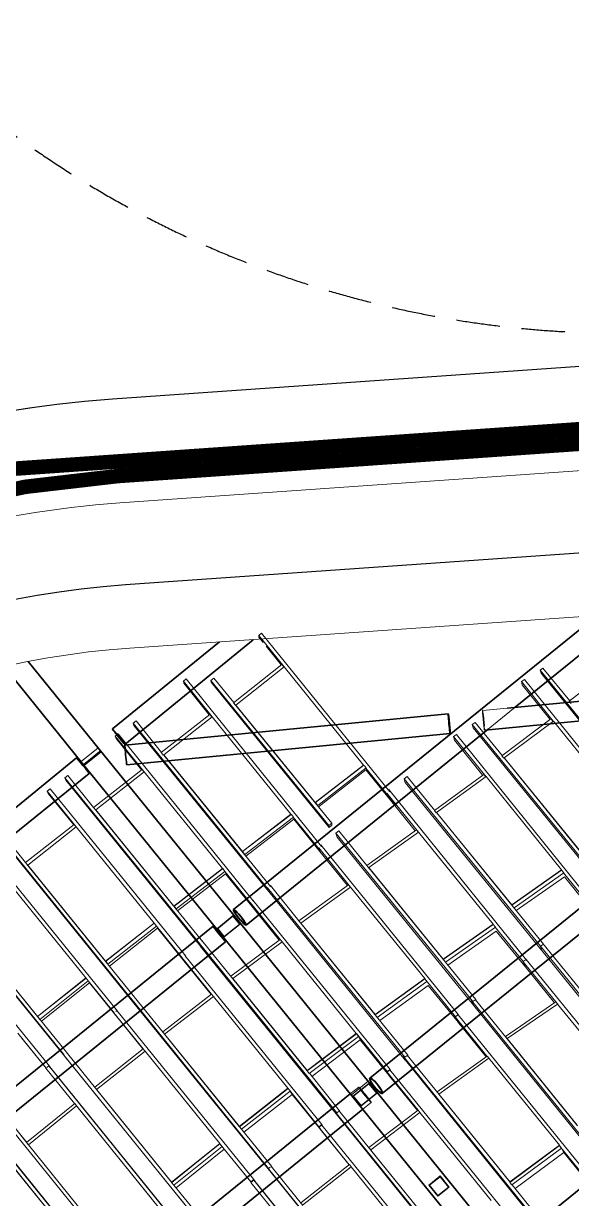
# Model space of a CAD drawing. Header units: millimetres. Extents: x 834681283 to 835686922, y 817551134 to 819407044.
# Drawn here: x 835543491 to 835551021, y 818179809 to 818195962 of the extents above; entities that cross this region are included whole.
import ezdxf
from ezdxf.xclip import XClip

# ---------------------------------------------------------------- set-up
doc = ezdxf.new("R2010")
doc.units = ezdxf.units.MM
doc.header["$LTSCALE"] = 1200
doc.header["$MEASUREMENT"] = 0
doc.header["$XCLIPFRAME"] = 0
for name, pattern in [('P01-MAAN-P-EVA$0$DGN Style 4', [76.563414, 38.257796, -19.128898, 0.047822, -19.128898]), ('P01-MAAN-P-EVA$0$HIDDENX2', [0.75, 0.5, -0.25]), ('P01-MAGP-EVA-GREENERY$0$DOT', [0.25, 0, -0.25]), ('P01-MAGP-EVA-GREENERY$0$HIDDEN', [0.375, 0.25, -0.125]), ('P01-MAGP-EVA-GREENERY$0$HIDDENX2', [0.75, 0.5, -0.25]), ('P01-MAGP-P-RF$0$P01-MBDR-P-B1$0$FDA(cad v 2007)$0$HIDDENX2', [0.75, 0.5, -0.25]), ('P01-MAGP-P-RF$0$P01_MS_01_N1-FloorPlan-PART2OFUPPERROOFSETTINGOUT$0$BH DASHED2', [3, 2, -1]), ('P01-MAGP-P-RF$0$P01_MS_01_N1-FloorPlan-PART2OFUPPERROOFSETTINGOUT$0$BH DASHED3', [2, 1, -1]), ('P01-MAGP-P-RF$0$PHANTOM', [2.5, 1.25, -0.25, 0.25, -0.25, 0.25, -0.25])]:
    doc.linetypes.add(name, pattern=pattern)
doc.layers.get('Defpoints').update_dxf_attribs({"color": 15})
for name, color, linetype, lineweight in [('P01-MAAN-P-EVA$0$AR-DIM_AR_', 4, 'Continuous', 25), ('P01-MAAN-P-EVA$0$AR-SIMS_BL_', 1, 'P01-MAAN-P-EVA$0$DGN Style 4', 140), ('P01-MAGP-EVA-GREENERY$0$DR-FLD', 8, 'Continuous', 25), ('P01-MAGP-P-RF$0$AR-PLANT_AR_BS_MI_', 4, 'Continuous', 25), ('P01-MAGP-P-RF$0$AR-ROOF_AR_BS_MI_', 3, 'Continuous', 18), ('P01-MAGP-P-RF$0$MMH053__', 253, 'P01-MAGP-P-RF$0$PHANTOM', 40), ('P01-MAGP-P-RF$0$P01_MS_01_N1-FloorPlan-PART2OFUPPERROOFSETTINGOUT$0$S-BEAM', 253, 'Continuous', 35), ('P01-MAGP-P-RF$0$P01_MS_01_N1-FloorPlan-PART2OFUPPERROOFSETTINGOUT$0$S-BEAM-HIDN', 253, 'P01-MAGP-P-RF$0$P01_MS_01_N1-FloorPlan-PART2OFUPPERROOFSETTINGOUT$0$BH DASHED2', 18), ('P01-MAGP-P-RF$0$P01_MS_01_N1-FloorPlan-PART2OFUPPERROOFSETTINGOUT$0$S-COLS-HIDN', 253, 'P01-MAGP-P-RF$0$P01_MS_01_N1-FloorPlan-PART2OFUPPERROOFSETTINGOUT$0$BH DASHED3', 18), ('P01-MAGP-P-RF$0$ROOF MESH HALF TONE$0$A-GLAZ', 253, 'Continuous', 9)]:
    doc.layers.add(name, color=color, linetype=linetype, lineweight=lineweight)
for name, color, linetype in [('P01-MAAN-P-EVA$0$HATCH', 9, 'Continuous'), ('P01-MAGP-EVA-GREENERY$0$AR-FS-AR-EVA', 8, 'Continuous'), ('P01-MAGP-EVA-GREENERY$0$SURFACE CHANNEL', 8, 'Continuous')]:
    doc.layers.add(name, color=color, linetype=linetype)

# ---------------------------------------------------------------- blocks, each defined once
blk = doc.blocks.new('P01-MAAN-P-EVA')
at = {"layer": 'P01-MAAN-P-EVA$0$HATCH', "ltscale": 0.1}
h = blk.add_hatch(dxfattribs=at)
h.set_pattern_fill('_USER', color=240, scale=1000, angle=45, pattern_type=0)
h.set_pattern_definition([(45, (305980.4, 20741.3), (-707.1067812, 707.1067812), [])])
edge = h.paths.add_edge_path()
edge.add_arc((835502969.3, 818186018.3), 4500, 18.1416, 95.30201, ccw=False)
edge.add_line((835507245.6, 818187419.4), (835513826.1, 818167335.8))
edge.add_line((835513826.1, 818167335.8), (835519853.5, 818081117.4))
edge.add_line((835519853.5, 818081117.4), (835555459.1, 818083606.6))
edge.add_line((835555459.1, 818083606.6), (835554354.4, 818076435.4))
edge.add_line((835554354.4, 818076435.4), (835558875.4, 818029487.4))
edge.add_line((835558875.4, 818029487.4), (835556388.4, 818026956.4))
edge.add_line((835556388.4, 818026956.4), (835549241.4, 818025790.4))
edge.add_line((835549241.4, 818025790.4), (835542188.5, 818025211.5))
edge.add_line((835542188.5, 818025211.5), (835547193.3, 818041026.5))
edge.add_line((835547193.3, 818041026.5), (835547200.6, 818060157.3))
edge.add_line((835547200.6, 818060157.3), (835535036.1, 818059317.4))
edge.add_line((835535036.1, 818059317.4), (835534275.3, 818070335.1))
edge.add_line((835534275.3, 818070335.1), (835535439, 818078697.5))
edge.add_line((835535439, 818078697.5), (835516606.1, 818077380.9))
edge.add_line((835516606.1, 818077380.9), (835515458.7, 818093794.4))
edge.add_line((835515458.7, 818093794.4), (835500714.4, 818090319.3))
edge.add_line((835500714.4, 818090319.3), (835485194.4, 818159526.3))
edge.add_line((835485194.4, 818159526.3), (835497824.4, 818169113.3))
edge.add_line((835497824.4, 818169113.3), (835508718.9, 818171681.2))
edge.add_line((835508718.9, 818171681.2), (835502553.5, 818190499))
blk.add_line((835522348.5, 818188372.5), (835628342.9, 818195738.4))
at = {"layer": 'P01-MAAN-P-EVA$0$AR-DIM_AR_'}
blk.add_lwpolyline([(835628458.4, 818194086.4), (835544893.6, 818188244.5, 0.4142136), (835533416.4, 818175041.9), (835537701.9, 818113741.5)], format="xyb", dxfattribs=at)
at = {"layer": 'P01-MAAN-P-EVA$0$AR-SIMS_BL_', "linetype": 'P01-MAAN-P-EVA$0$HIDDENX2'}
blk.add_lwpolyline([(835628339.8, 818195782.3, 200, 200, 0), (835627293.7, 818210745.8, 200, 200, 0), (835512324.3, 818202708.3, 200, 200, 0), (835518637, 818112408.8, 200, 200, 0), (835527615.1, 818113036.4, 200, 200, 0), (835522348.5, 818188372.5, 200, 200, 0), (835628339.8, 818195782.3, 0, 0, 0)], format="xyseb", close=True, dxfattribs=at)
at = {"layer": 'P01-MAAN-P-EVA$0$AR-SIMS_BL_', "linetype": 'P01-MAAN-P-EVA$0$HIDDENX2', "const_width": 200}
blk.add_lwpolyline([(835628353.8, 818195582.8), (835544789, 818189740.8, 0.4142136), (835531920, 818174937.3), (835536205.5, 818113636.9)], format="xyb", dxfattribs=at)
blk = doc.blocks.new('12027_SITE')
at = {"layer": 'Defpoints'}
blk.add_lwpolyline([(835304.58267, 818174.66028), (835238.73467, 818170.05694, 0.41421356), (835224.88222, 818154.12209), (835228.06927, 818108.53336, 0.41421356), (835244.00411, 818094.6809), (835289.06814, 818097.83127, 0.3152987), (835307.72761, 818112.94085), (835319.97543, 818155.65111, 0.52056715), (835304.58267, 818174.66028)], format="xyb", close=True, dxfattribs=at)
blk = doc.blocks.new('P01-MAGP-P-RF$0$ROOF MESH HALF TONE')
at = {"layer": 'P01-MAGP-P-RF$0$ROOF MESH HALF TONE$0$A-GLAZ', "lineweight": 5}
for p, q in [((18942, 74748), (18941, 74724)), ((18995, 74647), (18941, 74724)), ((18983, 74776), (18942, 74748)), ((19259, 74294), (18942, 74748)), ((20587, 72479), (18983, 74776)), ((19221, 74323), (19031, 74594)), ((19229, 74329), (18530, 73850)), ((19257, 74290), (19229, 74329)), ((17905, 74223), (17864, 74195)), ((17864, 74195), (18224, 73679)), ((17864, 74195), (17867, 74167)), ((17867, 74167), (18187, 73709)), ((17905, 74223), (19600, 71795)), ((18284, 74207), (18243, 74179)), ((18243, 74179), (18244, 74152)), ((19721, 72077), (18243, 74179)), ((18244, 74152), (19722, 72050)), ((18534, 73853), (18284, 74207)), ((18562, 73814), (19261, 74293)), ((19261, 74293), (20254, 72871)), ((22806, 74029), (22765, 74002)), ((22765, 74002), (24469, 71582)), ((22765, 74002), (22774, 73960)), ((22806, 74029), (23141, 73554)), ((23135, 73550), (23839, 74023)), ((18530, 73850), (18554, 73815)), ((22540, 73890), (22498, 73864)), ((22498, 73864), (22896, 73292)), ((22498, 73864), (22504, 73819)), ((22504, 73819), (22854, 73317)), ((22540, 73890), (24262, 71417)), ((24477, 71541), (22774, 73960)), ((17177, 73694), (17136, 73666)), ((17136, 73666), (18823, 71265)), ((17136, 73666), (17142, 73635)), ((17177, 73694), (17497, 73239)), ((17493, 73237), (18194, 73714)), ((17525, 73202), (18225, 73679)), ((18221, 73676), (18194, 73714)), ((18225, 73679), (19211, 72267)), ((18562, 73812), (18562, 73814)), ((19555, 72402), (18562, 73814)), ((19762, 72105), (18562, 73812)), ((16920, 73534), (16878, 73507)), ((16878, 73507), (17242, 72987)), ((16878, 73507), (16886, 73475)), ((16920, 73534), (18612, 71114)), ((18828, 71234), (17142, 73635)), ((23135, 73550), (23158, 73518)), ((16886, 73475), (17205, 73018)), ((21824, 73350), (21782, 73323)), ((21824, 73350), (22163, 72868)), ((17493, 73237), (17518, 73201)), ((18509, 71800), (17525, 73202)), ((17525, 73202), (17525, 73199)), ((17525, 73199), (18862, 71296)), ((21557, 73203), (21515, 73178)), ((21515, 73178), (21922, 72594)), ((21515, 73178), (21522, 73126)), ((21557, 73203), (23277, 70736)), ((21782, 73323), (23487, 70901)), ((21782, 73323), (21791, 73275)), ((23496, 70853), (21791, 73275)), ((22158, 72866), (22867, 73325)), ((22189, 72834), (22898, 73293)), ((22893, 73289), (22867, 73325)), ((22898, 73293), (23853, 71920)), ((16189, 73011), (16148, 72983)), ((16189, 73011), (16513, 72550)), ((16511, 72548), (17213, 73024)), ((17240, 72986), (17213, 73024)), ((21522, 73126), (21877, 72616)), ((16148, 72983), (17837, 70575)), ((16148, 72983), (16157, 72950)), ((17846, 70542), (16157, 72950)), ((16540, 72513), (17242, 72988)), ((17242, 72988), (18222, 71587)), ((20254, 72871), (19555, 72402)), ((20255, 72870), (19558, 72403)), ((20254, 72871), (20254, 72869)), ((20286, 72831), (20262, 72866)), ((22158, 72866), (22182, 72832)), ((15935, 72844), (15893, 72816)), ((15893, 72816), (16256, 72298)), ((15893, 72816), (15905, 72784)), ((15905, 72784), (16223, 72330)), ((15935, 72844), (17632, 70419)), ((20286, 72831), (19587, 72362)), ((19595, 72343), (20282, 72803)), ((20643, 72311), (20282, 72828)), ((20642, 72287), (20282, 72803)), ((23142, 71480), (22189, 72834)), ((22189, 72834), (22190, 72830)), ((22190, 72830), (23529, 70928)), ((16511, 72548), (16539, 72508)), ((20840, 72671), (20798, 72645)), ((20798, 72645), (22506, 70216)), ((20798, 72645), (20807, 72591)), ((22515, 70162), (20807, 72591)), ((20840, 72671), (21184, 72183)), ((21181, 72181), (21895, 72627)), ((21210, 72149), (21923, 72595)), ((21919, 72592), (21895, 72627)), ((21923, 72595), (22866, 71244)), ((17518, 71118), (16540, 72513)), ((16540, 72513), (16541, 72510)), ((16541, 72510), (16542, 72508)), ((16542, 72508), (17876, 70606)), ((19555, 72400), (19558, 72403)), ((19555, 72400), (19555, 72402)), ((19558, 72403), (19587, 72362)), ((19558, 72396), (19558, 72403)), ((20547, 72465), (20942, 71899)), ((20556, 72412), (20898, 71921)), ((20575, 72511), (20567, 72507)), ((20575, 72511), (22302, 70039)), ((15159, 72297), (16848, 69885)), ((16862, 69852), (15172, 72265)), ((15200, 72325), (15528, 71857)), ((15527, 71857), (16229, 72335)), ((15555, 71820), (16256, 72298)), ((16255, 72297), (16229, 72335)), ((16256, 72298), (17232, 70905)), ((19211, 72267), (18509, 71800)), ((18513, 71800), (19213, 72265)), ((18541, 71760), (19243, 72226)), ((19212, 72264), (19211, 72267)), ((19243, 72226), (19219, 72262)), ((19240, 72224), (19567, 71755)), ((19587, 72362), (19586, 72356)), ((20643, 72305), (20643, 72311)), ((14949, 72153), (16644, 69732)), ((19244, 72195), (18553, 71735)), ((19244, 72194), (19570, 71727)), ((19721, 72077), (19762, 72105)), ((19722, 72050), (19721, 72077)), ((19763, 72078), (19722, 72050)), ((19762, 72105), (19763, 72078)), ((21181, 72181), (21205, 72146)), ((21208, 72142), (21211, 72144)), ((22150, 70812), (21210, 72149)), ((21210, 72149), (21211, 72144)), ((21211, 72144), (22548, 70242)), ((19852, 71991), (19810, 71966)), ((19810, 71966), (21524, 69523)), ((19810, 71966), (19821, 71910)), ((21529, 69475), (19821, 71910)), ((19852, 71991), (20202, 71493)), ((20201, 71492), (20917, 71933)), ((20228, 71460), (20944, 71900)), ((20941, 71899), (20917, 71933)), ((20944, 71900), (21877, 70565)), ((15527, 71857), (15555, 71817)), ((16529, 70429), (15555, 71820)), ((15555, 71820), (15556, 71817)), ((15556, 71817), (16892, 69910)), ((15556, 71817), (15556, 71817)), ((18509, 71798), (18509, 71800)), ((18509, 71798), (18513, 71800)), ((18513, 71793), (18513, 71800)), ((18513, 71800), (18541, 71760)), ((18541, 71760), (18541, 71753)), ((19559, 71779), (19956, 71210)), ((19567, 71755), (19572, 71759)), ((19570, 71727), (19567, 71755)), ((19570, 71728), (19916, 71234)), ((19592, 71817), (19587, 71814)), ((19592, 71817), (21313, 69359)), ((14171, 71608), (15866, 69189)), ((15878, 69163), (14187, 71578)), ((15269, 71609), (16243, 70218)), ((18222, 71587), (17518, 71118)), ((17519, 71115), (18222, 71585)), ((18222, 71585), (18222, 71587)), ((18222, 71585), (18224, 71586)), ((18252, 71546), (18224, 71586)), ((13969, 71455), (15658, 69043)), ((17548, 71077), (18252, 71546)), ((18258, 71512), (17565, 71050)), ((18250, 71545), (18579, 71075)), ((18258, 71512), (18586, 71043)), ((20201, 71492), (20227, 71454)), ((21160, 70132), (20228, 71460)), ((20228, 71460), (20229, 71455)), ((20229, 71455), (21566, 69549)), ((18819, 71281), (20539, 68825)), ((18823, 71265), (18826, 71267)), ((18828, 71234), (18823, 71265)), ((18828, 71247), (18833, 71227)), ((18831, 71236), (18828, 71234)), ((18861, 71307), (18856, 71304)), ((18861, 71307), (19217, 70799)), ((19217, 70799), (19932, 71244)), ((19956, 71210), (19932, 71244)), ((22866, 71244), (22150, 70812)), ((22151, 70808), (22866, 71239)), ((22866, 71239), (22866, 71244)), ((22866, 71239), (22869, 71241)), ((22896, 71202), (22872, 71237)), ((15543, 69737), (14570, 71127)), ((14571, 71125), (15907, 69217)), ((17519, 71115), (17518, 71118)), ((17521, 71112), (17520, 71117)), ((17520, 71117), (17548, 71077)), ((17548, 71077), (17549, 71072)), ((18570, 71091), (18942, 70560)), ((18586, 71043), (18579, 71075)), ((18608, 71124), (20325, 68673)), ((20543, 68785), (18833, 71227)), ((19243, 70765), (19958, 71211)), ((19958, 71211), (20887, 69884)), ((22180, 70771), (22896, 71202)), ((22901, 71148), (22206, 70729)), ((22893, 71201), (23248, 70691)), ((22901, 71148), (23255, 70639)), ((18586, 71044), (18931, 70552)), ((17232, 70905), (16529, 70429)), ((16530, 70426), (17233, 70902)), ((16559, 70387), (17261, 70862)), ((17273, 70830), (16577, 70359)), ((17233, 70902), (17232, 70905)), ((17233, 70902), (17234, 70902)), ((17261, 70862), (17234, 70902)), ((17261, 70862), (17583, 70401)), ((17273, 70830), (17602, 70359)), ((19217, 70799), (19244, 70761)), ((19242, 70764), (19244, 70761)), ((20172, 69439), (19243, 70765)), ((19243, 70765), (19244, 70761)), ((19244, 70761), (20581, 68851)), ((22151, 70808), (22150, 70812)), ((22154, 70803), (22153, 70809)), ((22153, 70809), (22180, 70771)), ((22180, 70771), (22181, 70765)), ((17870, 70618), (18257, 70064)), ((16530, 70426), (16529, 70429)), ((16532, 70424), (16531, 70427)), ((16531, 70427), (16559, 70387)), ((17622, 70432), (19337, 67983)), ((17834, 70582), (19552, 68126)), ((17845, 70545), (17837, 70575)), ((17845, 70545), (17846, 70540)), ((17846, 70542), (17845, 70544)), ((19560, 68092), (17846, 70540)), ((18231, 70102), (18943, 70560)), ((18256, 70068), (18967, 70526)), ((18967, 70526), (18943, 70560)), ((18967, 70526), (19897, 69199)), ((21877, 70565), (21160, 70132)), ((21160, 70127), (21878, 70560)), ((21188, 70090), (21906, 70523)), ((21914, 70467), (21217, 70046)), ((21878, 70560), (21877, 70565)), ((21878, 70561), (21879, 70561)), ((21906, 70523), (21879, 70561)), ((21904, 70522), (22254, 70023)), ((21914, 70467), (22270, 69958)), ((16559, 70387), (16560, 70384)), ((17580, 70404), (17950, 69876)), ((17580, 70404), (17601, 70363)), ((17602, 70359), (17601, 70362)), ((17602, 70361), (17604, 70357)), ((17604, 70357), (17944, 69872)), ((16243, 70218), (15543, 69737)), ((15545, 69734), (16245, 70216)), ((15545, 69734), (16244, 70216)), ((15573, 69694), (16272, 70176)), ((16288, 70146), (15592, 69667)), ((16244, 70216), (16243, 70218)), ((16272, 70176), (16245, 70216)), ((16272, 70176), (16598, 69711)), ((16288, 70146), (16619, 69673)), ((18232, 70099), (18231, 70102)), ((18231, 70102), (18256, 70066)), ((21160, 70127), (21160, 70132)), ((21162, 70125), (21162, 70128)), ((21162, 70128), (21188, 70090)), ((22510, 70194), (22506, 70216)), ((22507, 70217), (22548, 70242)), ((22507, 70216), (24227, 67756)), ((22508, 70194), (22518, 70156)), ((22515, 70162), (22513, 70173)), ((24228, 67710), (22518, 70156)), ((22542, 70252), (23818, 68427)), ((19187, 68738), (18256, 70068)), ((18256, 70068), (18257, 70064)), ((18257, 70064), (19188, 68734)), ((21188, 70090), (21189, 70087)), ((22252, 70022), (22662, 69438)), ((22252, 70022), (22274, 69954)), ((22295, 70047), (22254, 70023)), ((22270, 69958), (22267, 69976)), ((22272, 69960), (22270, 69958)), ((22274, 69954), (22643, 69428)), ((22295, 70047), (24002, 67615)), ((22302, 70039), (22303, 70035)), ((16839, 69897), (18565, 67431)), ((16839, 69897), (16862, 69851)), ((18577, 67400), (16862, 69851)), ((16888, 69914), (17271, 69367)), ((16892, 69910), (16894, 69906)), ((17245, 69406), (17951, 69876)), ((17269, 69371), (17975, 69842)), ((17978, 69838), (17951, 69876)), ((17975, 69842), (18907, 68511)), ((20887, 69884), (20172, 69439)), ((20173, 69434), (20888, 69880)), ((20173, 69434), (20888, 69879)), ((20199, 69396), (20915, 69842)), ((20929, 69787), (20230, 69352)), ((20888, 69879), (20887, 69884)), ((20915, 69842), (20888, 69880)), ((20888, 69879), (21271, 69332)), ((20929, 69787), (21285, 69278)), ((15544, 69734), (15543, 69737)), ((15545, 69734), (15573, 69694)), ((16595, 69712), (16959, 69191)), ((16595, 69712), (16621, 69669)), ((16619, 69673), (16617, 69676)), ((16636, 69741), (16620, 69730)), ((16621, 69669), (16957, 69190)), ((16636, 69741), (18351, 67292)), ((16644, 69732), (16651, 69720)), ((15257, 69528), (15613, 69020)), ((15304, 69460), (15611, 69021)), ((21512, 69541), (21509, 69539)), ((21509, 69539), (23243, 67055)), ((21509, 69539), (21530, 69472)), ((21524, 69523), (21566, 69549)), ((23244, 67018), (21530, 69472)), ((21564, 69546), (21961, 68978)), ((21566, 69549), (21568, 69540)), ((17248, 69401), (17245, 69406)), ((17245, 69406), (17269, 69371)), ((18203, 68036), (17269, 69371)), ((17269, 69371), (17271, 69367)), ((17271, 69367), (18205, 68032)), ((20173, 69434), (20172, 69439)), ((20173, 69434), (20199, 69396)), ((21310, 69355), (21268, 69329)), ((21268, 69329), (21666, 68762)), ((21268, 69329), (21294, 69266)), ((21271, 69332), (21313, 69359)), ((21285, 69278), (21279, 69303)), ((21310, 69355), (23015, 66925)), ((21313, 69359), (21317, 69346)), ((21938, 69014), (22664, 69439)), ((21959, 68983), (22685, 69408)), ((22689, 69404), (22664, 69439)), ((22685, 69408), (23559, 68163)), ((15852, 69204), (17579, 66738)), ((15853, 69203), (15879, 69162)), ((17564, 66754), (15879, 69162)), ((15901, 69222), (16285, 68673)), ((15907, 69217), (15913, 69204)), ((16260, 68711), (16960, 69192)), ((16283, 68676), (16984, 69157)), ((16987, 69154), (16960, 69192)), ((16984, 69157), (17920, 67821)), ((19897, 69199), (19187, 68738)), ((19188, 68733), (19898, 69194)), ((19214, 68695), (19924, 69156)), ((19898, 69195), (19897, 69199)), ((19898, 69195), (20283, 68646)), ((19898, 69194), (19898, 69195)), ((19924, 69156), (19898, 69194)), ((19944, 69106), (19924, 69156)), ((21288, 69280), (21285, 69278)), ((21294, 69266), (21653, 68754)), ((15609, 69020), (15969, 68506)), ((15650, 69049), (15621, 69029)), ((15650, 69049), (17365, 66600)), ((15655, 69042), (15658, 69043)), ((15658, 69043), (15676, 69015)), ((15680, 69010), (15667, 69027)), ((17394, 66561), (15680, 69010)), ((19944, 69106), (19245, 68652)), ((19944, 69106), (20302, 68595)), ((21939, 69009), (21938, 69014)), ((21938, 69014), (21959, 68983)), ((22837, 67726), (21959, 68983)), ((21959, 68983), (21961, 68978)), ((21961, 68978), (22839, 67720)), ((20524, 68846), (20519, 68843)), ((20519, 68843), (22256, 66358)), ((20519, 68843), (20544, 68782)), ((20539, 68825), (20567, 68842)), ((20574, 68851), (20972, 68281)), ((20577, 68848), (20581, 68851)), ((20581, 68851), (20585, 68835)), ((16266, 68701), (16260, 68711)), ((16260, 68711), (16284, 68677)), ((17222, 67336), (16283, 68676)), ((16284, 68675), (16285, 68673)), ((16286, 68672), (17224, 67332)), ((19188, 68734), (19187, 68738)), ((19188, 68733), (19214, 68695)), ((19215, 68696), (19594, 68153)), ((20323, 68665), (20282, 68638)), ((20283, 68646), (20325, 68673)), ((20323, 68665), (22030, 66230)), ((20325, 68673), (20332, 68652)), ((22261, 66325), (20544, 68782)), ((20949, 68319), (21668, 68763)), ((20971, 68287), (21689, 68731)), ((21693, 68727), (21668, 68763)), ((21689, 68731), (22573, 67471)), ((14867, 68512), (16594, 66046)), ((14915, 68530), (15298, 67983)), ((14940, 68497), (15275, 68019)), ((15274, 68018), (15970, 68507)), ((15997, 68469), (15970, 68507)), ((18907, 68511), (18203, 68036)), ((18205, 68032), (18909, 68507)), ((18205, 68031), (18909, 68506)), ((18909, 68507), (18907, 68511)), ((18909, 68507), (19296, 67955)), ((18935, 68468), (18909, 68506)), ((20282, 68638), (20669, 68085)), ((20282, 68638), (20312, 68581)), ((20285, 68640), (20283, 68646)), ((20302, 68595), (20296, 68611)), ((20312, 68581), (20662, 68081)), ((14669, 68351), (16378, 65909)), ((15298, 67983), (15993, 68471)), ((15993, 68471), (16933, 67129)), ((15996, 68468), (15994, 68470)), ((15996, 68468), (17324, 66571)), ((18231, 67993), (18935, 68468)), ((18959, 68422), (18262, 67952)), ((18959, 68422), (18935, 68468)), ((18959, 68422), (19319, 67908)), ((16410, 65873), (14697, 68321)), ((20952, 68310), (20949, 68319)), ((20949, 68319), (20971, 68287)), ((21860, 67014), (20970, 68287)), ((20970, 68287), (20972, 68281)), ((20972, 68281), (21862, 67009)), ((15274, 68018), (15299, 67983)), ((18205, 68032), (18203, 68036)), ((18205, 68031), (18231, 67993)), ((19537, 68148), (19532, 68145)), ((19532, 68145), (21267, 65664)), ((19532, 68145), (19561, 68089)), ((19552, 68126), (19577, 68143)), ((21245, 65682), (19561, 68089)), ((19585, 68156), (19985, 67585)), ((19589, 68150), (19594, 68153)), ((19594, 68153), (19602, 68131)), ((19961, 67622), (20671, 68086)), ((19983, 67590), (20692, 68053)), ((20696, 68050), (20671, 68086)), ((20692, 68053), (21586, 66778)), ((16240, 66637), (15298, 67983)), ((18232, 67994), (18606, 67459)), ((19336, 67975), (19295, 67947)), ((19295, 67947), (19674, 67405)), ((19296, 67955), (19337, 67983)), ((19299, 67950), (19296, 67955)), ((19296, 67946), (19328, 67896)), ((19319, 67908), (19317, 67913)), ((19328, 67896), (19672, 67404)), ((19336, 67975), (21045, 65536)), ((19337, 67983), (19353, 67951)), ((15004, 67785), (15947, 66437)), ((15006, 67782), (16338, 65880)), ((17920, 67821), (17222, 67336)), ((17223, 67332), (17921, 67816)), ((17224, 67332), (17922, 67817)), ((17250, 67293), (17948, 67778)), ((17975, 67736), (17279, 67253)), ((17922, 67817), (17920, 67821)), ((17948, 67778), (17921, 67816)), ((17922, 67816), (18310, 67263)), ((17975, 67736), (17948, 67778)), ((17975, 67736), (18311, 67257)), ((19966, 67611), (19961, 67622)), ((19961, 67622), (19983, 67590)), ((20882, 66303), (19982, 67589)), ((19982, 67589), (19985, 67585)), ((19985, 67585), (20884, 66299)), ((18551, 67451), (18547, 67448)), ((18547, 67448), (20280, 64972)), ((18547, 67447), (18579, 67397)), ((18565, 67431), (18590, 67448)), ((20265, 64989), (18579, 67397)), ((18597, 67463), (18998, 66890)), ((18602, 67456), (18606, 67459)), ((18606, 67459), (18622, 67427)), ((18974, 66928), (19676, 67406)), ((18995, 66894), (19697, 67373)), ((19702, 67370), (19676, 67406)), ((19697, 67373), (20600, 66084)), ((22573, 67471), (21860, 67014)), ((21860, 67007), (22573, 67465)), ((21885, 66971), (22599, 67428)), ((22626, 67368), (21925, 66918)), ((22575, 67466), (22573, 67471)), ((22573, 67465), (22575, 67466)), ((22599, 67428), (22573, 67465)), ((22576, 67464), (22973, 66898)), ((22625, 67371), (22599, 67428)), ((22626, 67368), (22999, 66836)), ((17224, 67332), (17222, 67336)), ((17223, 67332), (17250, 67293)), ((17251, 67294), (17620, 66767)), ((18350, 67285), (18309, 67256)), ((18309, 67256), (18682, 66723)), ((18310, 67263), (18351, 67292)), ((18313, 67258), (18310, 67263)), ((18350, 67285), (20060, 64842)), ((18385, 67238), (18350, 67284)), ((18351, 67292), (18378, 67249)), ((20096, 64795), (18385, 67238)), ((21862, 67009), (21860, 67014)), ((21860, 67007), (21885, 66971)), ((21887, 66972), (22298, 66385))]:
    blk.add_line(p, q, dxfattribs=at)
blk = doc.blocks.new('P01-MAGP-P-RF')
at = {"layer": 'P01-MAGP-P-RF$0$AR-PLANT_AR_BS_MI_', "lineweight": 13}
blk.add_lwpolyline([(835319975, 818155651, 0.520567), (835304583, 818174660), (835238735, 818170057, 0.414214), (835224882, 818154122), (835228069, 818108533, 0.414214), (835244004, 818094681), (835289068, 818097831, 0.315299), (835307728, 818112941)], format="xyb", close=True, dxfattribs=at)
at = {"layer": 'P01-MAGP-P-RF$0$AR-ROOF_AR_BS_MI_', "linetype": 'P01-MAGP-P-RF$0$P01-MBDR-P-B1$0$FDA(cad v 2007)$0$HIDDENX2'}
blk.add_lwpolyline([(835319139, 818155891, 0.520567), (835304643, 818173792), (835238795, 818169189, 0.414214), (835225750, 818154183), (835228937, 818108594, 0.414214), (835243943, 818095549), (835289007, 818098699, 0.315299), (835306891, 818113181)], format="xyb", close=True, dxfattribs=at)
at = {"layer": 'P01-MAGP-P-RF$0$AR-ROOF_AR_BS_MI_'}
for points in [[(835318601, 818156045, 0.520567), (835304682, 818173234), (835238834, 818168630, 0.414214), (835226309, 818154222), (835229496, 818108633, 0.414214), (835243904, 818096107), (835288968, 818099258, 0.315299), (835306353, 818113335)], [(835316678, 818156597, 0.520567), (835304822, 818171239), (835238974, 818166635, 0.414214), (835228304, 818154361), (835231491, 818108773, 0.414214), (835243765, 818098103), (835288829, 818101253, 0.315299), (835304431, 818113886)]]:
    blk.add_lwpolyline(points, format="xyb", close=True, dxfattribs=at)
at = {"layer": 'P01-MAGP-P-RF$0$P01_MS_01_N1-FloorPlan-PART2OFUPPERROOFSETTINGOUT$0$S-BEAM'}
for p, q in [((835244266, 818165820), (835245861, 818167112)), ((835245393, 818167084), (835240397, 818163039)), ((835240202, 818166721), (835238732, 818165523)), ((835238904, 818165311), (835240668, 818166749)), ((835238318, 818165054), (835237243, 818166381)), ((835238551, 818165243), (835237573, 818166450)), ((835248719, 818166249), (835244157, 818165809)), ((835243852, 818165505), (835248745, 818165977)), ((835248730, 818165955), (835242269, 818160724)), ((835243347, 818165731), (835238905, 818165302)), ((835242441, 818160511), (835248902, 818165743)), ((835243821, 818165777), (835243818, 818165776)), ((835240569, 818162826), (835243897, 818165521)), ((835238931, 818165031), (835243373, 818165459)), ((835240399, 818162961), (835238551, 818165243)), ((835238241, 818165124), (835231514, 818159676)), ((835240166, 818162772), (835238318, 818165054)), ((835231685, 818159464), (835238413, 818164912)), ((835250852, 818163813), (835244154, 818158390)), ((835240399, 818162961), (835240166, 818162772)), ((835240166, 818162772), (835240399, 818162961)), ((835242255, 818160669), (835240399, 818162961)), ((835240115, 818162810), (835233379, 818157356)), ((835242021, 818160480), (835240166, 818162772)), ((835233551, 818157144), (835240286, 818162598)), ((835246022, 818156016), (835242255, 818160669)), ((835242000, 818160506), (835235253, 818155042)), ((835245789, 818155828), (835242021, 818160480)), ((835235425, 818154830), (835242172, 818160294))]:
    blk.add_line(p, q, dxfattribs=at)
for centre, major_axis, ratio, start_param, end_param in [((835243360, 818165595), (-13, 136), 0.025707, 0, 3.141593), ((835243360, 818165595), (-12, 128), 0.025707, 0, 3.141593), ((835243360, 818165595), (-13, 136), 0.025707, 3.141593, 6.283185), ((835243360, 818165595), (-12, 128), 0.025707, 3.141593, 6.283185), ((835243831, 818165640), (-13, 136), 0.017406, 4.1485, 5.543271), ((835243831, 818165640), (-12, 128), 0.017406, 4.575562, 5.194251), ((835238818, 818165417), (-86, 106), 0.020046, 0, 3.141593), ((835238818, 818165417), (-86, 106), 0.020046, 3.141593, 6.283185), ((835238818, 818165417), (-79.9, 98.1), 0.020046, 0, 3.141593), ((835238818, 818165417), (-79.9, 98.1), 0.020046, 3.141593, 6.283185), ((835238918, 818165167), (-13, 136), 0.025707, 0, 3.141593), ((835238327, 818165018), (-86, 106), 0.010555, 3.141593, 6.283185), ((835240483, 818162933), (-86, 106), 0.131565, 0, 3.141593), ((835240483, 818162933), (-79.6, 98.3), 0.131565, 0, 3.141593), ((835240483, 818162933), (-86, 106), 0.131565, 3.141593, 6.283185), ((835240483, 818162933), (-79.6, 98.3), 0.131565, 3.141593, 6.283185), ((835240201, 818162704), (-86, 106), 0.009444, 0, 3.141593), ((835240201, 818162704), (-86, 106), 0.009444, 3.141593, 6.283185), ((835240201, 818162704), (-79.6, 98.3), 0.009444, 0, 3.141593), ((835240201, 818162704), (-79.6, 98.3), 0.009444, 3.141593, 6.283185), ((835242355, 818160618), (-86, 106), 0.19821, 0, 3.141593), ((835242355, 818160618), (-79.6, 98.3), 0.19821, 0, 3.141593), ((835242355, 818160618), (-86, 106), 0.19821, 3.141593, 6.283185), ((835242355, 818160618), (-79.6, 98.3), 0.19821, 3.141593, 6.283185)]:
    blk.add_ellipse(centre, major_axis=major_axis, ratio=ratio, start_param=start_param, end_param=end_param, dxfattribs=at)
at = {"layer": 'P01-MAGP-P-RF$0$P01_MS_01_N1-FloorPlan-PART2OFUPPERROOFSETTINGOUT$0$S-BEAM-HIDN'}
for p, q in [((835243897, 818165521), (835244266, 818165820)), ((835244157, 818165809), (835243822, 818165777)), ((835243844, 818165505), (835243852, 818165505)), ((835238302, 818165073), (835238535, 818165262)), ((835238567, 818165222), (835238334, 818165034)), ((835238344, 818165021), (835238577, 818165210)), ((835238347, 818165043), (835238555, 818165212)), ((835238564, 818165201), (835238356, 818165032)), ((835238555, 818165212), (835238564, 818165201)), ((835238356, 818165032), (835238347, 818165043)), ((835240389, 818162947), (835240181, 818162778)), ((835240477, 818162838), (835240389, 818162947)), ((835240181, 818162778), (835240269, 818162670)), ((835240493, 818162845), (835240260, 818162656)), ((835240269, 818162670), (835240477, 818162838)), ((835242013, 818160490), (835242246, 818160679)), ((835242263, 818160658), (835242030, 818160469)), ((835242117, 818160600), (835242000, 818160506)), ((835242046, 818160475), (835242254, 818160644)), ((835242143, 818160331), (835242376, 818160519)), ((835242360, 818160514), (835242151, 818160345)), ((835242254, 818160644), (835242360, 818160514)), ((835242151, 818160345), (835242046, 818160475)), ((835242172, 818160294), (835242289, 818160388))]:
    blk.add_line(p, q, dxfattribs=at)
for centre, major_axis, ratio, start_param, end_param in [((835243831, 818165640), (-13, 136), 0.017406, 0, 3.141593), ((835243831, 818165640), (-12, 128), 0.017406, 0, 3.141593), ((835243831, 818165640), (-13, 136), 0.017406, 5.543635, 6.283185), ((835243831, 818165640), (-12, 128), 0.017406, 5.194639, 6.283185), ((835243831, 818165640), (-12, 128), 0.017406, 3.141593, 4.575174), ((835243831, 818165640), (-13, 136), 0.017406, 3.141593, 4.148135), ((835242203, 818160494), (-86, 106), 0.052151, 0, 3.141593), ((835242203, 818160494), (-86, 106), 0.052151, 3.141593, 6.283185), ((835242203, 818160494), (-79.6, 98.3), 0.052151, 0, 3.141593), ((835242203, 818160494), (-79.6, 98.3), 0.052151, 3.141593, 6.283185)]:
    blk.add_ellipse(centre, major_axis=major_axis, ratio=ratio, start_param=start_param, end_param=end_param, dxfattribs=at)
at = {"layer": 'P01-MAGP-P-RF$0$P01_MS_01_N1-FloorPlan-PART2OFUPPERROOFSETTINGOUT$0$S-COLS-HIDN'}
for p, q in [((835243079, 818159253), (835243235, 818159379)), ((835243091, 818159252), (835243234, 818159368)), ((835243349, 818159225), (835243234, 818159368)), ((835243361, 818159224), (835243235, 818159379)), ((835243205, 818159098), (835243079, 818159253)), ((835243091, 818159252), (835243206, 818159109)), ((835243205, 818159098), (835243361, 818159224)), ((835243206, 818159109), (835243349, 818159225))]:
    blk.add_line(p, q, dxfattribs=at)
at = {"layer": 'P01-MAGP-P-RF$0$MMH053__', "rotation": 3.998948738169357}
blk.add_blockref('P01-MAGP-P-RF$0$ROOF MESH HALF TONE', (835227061, 818090920), dxfattribs=at)
blk = doc.blocks.new('P01-MAGP-EVA-GREENERY')
at = {"layer": 'P01-MAGP-EVA-GREENERY$0$AR-FS-AR-EVA', "linetype": 'P01-MAGP-EVA-GREENERY$0$HIDDENX2'}
blk.add_arc((835245716, 818185063), 14100, 183.9926, 290.7604, dxfattribs=at)
at = {"layer": 'P01-MAGP-EVA-GREENERY$0$DR-FLD', "linetype": 'P01-MAGP-EVA-GREENERY$0$DOT', "const_width": 750}
blk.add_lwpolyline([(835260752, 818170438), (835238727, 818168899)], dxfattribs=at)
at = {"layer": 'P01-MAGP-EVA-GREENERY$0$DR-FLD'}
blk.add_lwpolyline([(835260726, 818170812), (835238701, 818169273)], dxfattribs=at)
at = {"layer": 'P01-MAGP-EVA-GREENERY$0$SURFACE CHANNEL', "linetype": 'P01-MAGP-EVA-GREENERY$0$HIDDEN'}
for p, q in [((835304649, 818173708), (835238178, 818169061)), ((835238605, 818168690), (835304677, 818173309))]:
    blk.add_line(p, q, dxfattribs=at)

msp = doc.modelspace()

# ---------------------------------------------------------------- block references
ref = msp.add_blockref('12027_SITE', (305980.4, 20741.3), dxfattribs=dict(xscale=1000, yscale=1000, zscale=1000))
XClip(ref).set_block_clipping_path([(835171.4179906907, 818003.0079180738), (835380.9419443216, 818241.1415228392)])
ref = msp.add_blockref('P01-MAGP-EVA-GREENERY', (305980.4, 20741.3))
XClip(ref).set_block_clipping_path([(835304579.1843739748, 818174710.1626656055), (835305796.1658229828, 818174873.3149367571), (835307662.0338196754, 818174689.8070785999), (835310520.3633885384, 818174065.1796945333), (835313081.8681743145, 818173026.5659970045), (835315581.7919986248, 818171259.1109881401), (835317651.2761323452, 818169000.3924677372), (835319046.8494220972, 818167007.0337247849), (835320133.4085228443, 818164236.8954862356), (835320669.2049217224, 818161588.3395450115), (835320843.1778568029, 818158211.3686239719), (835320023.4914252758, 818155637.3225638866), (835307775.6753731966, 818112927.0695824623), (835307486.5656324625, 818111403.7745717764), (835306472.3023188114, 818108849.5676202774), (835303557.4701333046, 818104111.4948183298), (835299124.0129835606, 818101088.6384549141), (835297415.7114913464, 818099718.8653644323), (835294427.9237889051, 818098869.5449544191), (835299696.7221286297, 818083540.2194343805), (835299696.7221286297, 818003007.9180737734), (835381567.6709537506, 818003007.9180737734), (835381567.6709537506, 818241141.5228391886), (835171417.9906907082, 818241141.5228391886), (835171417.9906907082, 818003007.9180737734), (835299646.7221286297, 818003007.9180737734), (835299646.7221286297, 818083531.8665624857), (835294380.619469285, 818098853.34912467), (835289071.624658823, 818097781.3911836147), (835244007.6001352072, 818094631.0239012241), (835243402.3726704121, 818094599.0591453314), (835242636.0318140984, 818094583.6296563148), (835241827.5000405312, 818094619.5304664373), (835240278.7908782959, 818094803.1013474464), (835238615.9808831215, 818095198.6516088247), (835236837.1062445641, 818095894.4355551004), (835235914.8181660175, 818096333.9795084), (835235308.0351868868, 818096662.1879467964), (835233986.3356232643, 818097536.8864938021), (835232722.9095510244, 818098548.7006295919), (835231238.5995907784, 818100145.3524557352), (835230243.8710234165, 818101523.0034087896), (835229459.3735334873, 818102997.1350084543), (835228749.5628561974, 818104567.9919320345), (835228038.0088664293, 818107442.8705242872), (835228019.3892208338, 818108529.8695997), (835224832.3401603699, 818154118.6039062738), (835224786.1936964989, 818154547.7584284544), (835224773.2807815075, 818155026.8918851614), (835224783.5408297777, 818155896.203827858), (835224816.960060358, 818156261.0471076965), (835224880.3945835829, 818156930.3651428223), (835224980.8038678169, 818157693.5020338297), (835225188.099565506, 818158657.4187650681), (835225368.2602261305, 818159369.9037799835), (835225838.1759520769, 818160711.976451993), (835226139.2108690739, 818161405.4137219191), (835226545.7954304218, 818162235.3437660933), (835227243.4511545897, 818163421.3939791918), (835227831.7674248219, 818164241.3849411011), (835228201.1016024351, 818164708.4587804079), (835228901.1138991117, 818165512.9794739485), (835229693.7146910429, 818166280.4427016973), (835231339.2155919075, 818167719.4297661781), (835233198.9440969229, 818168772.0604982376), (835234724.5905447006, 818169505.6878428459), (835236291.5872612, 818169941.2428172827), (835238731.1858590841, 818170106.8148210049)])
msp.add_blockref('P01-MAGP-P-RF', (305980.4, 20741.3))

# ---------------------------------------------------------------- next in the draw order: block references
msp.add_blockref('P01-MAAN-P-EVA', (0, 0))

doc.saveas('drawing.dxf')
